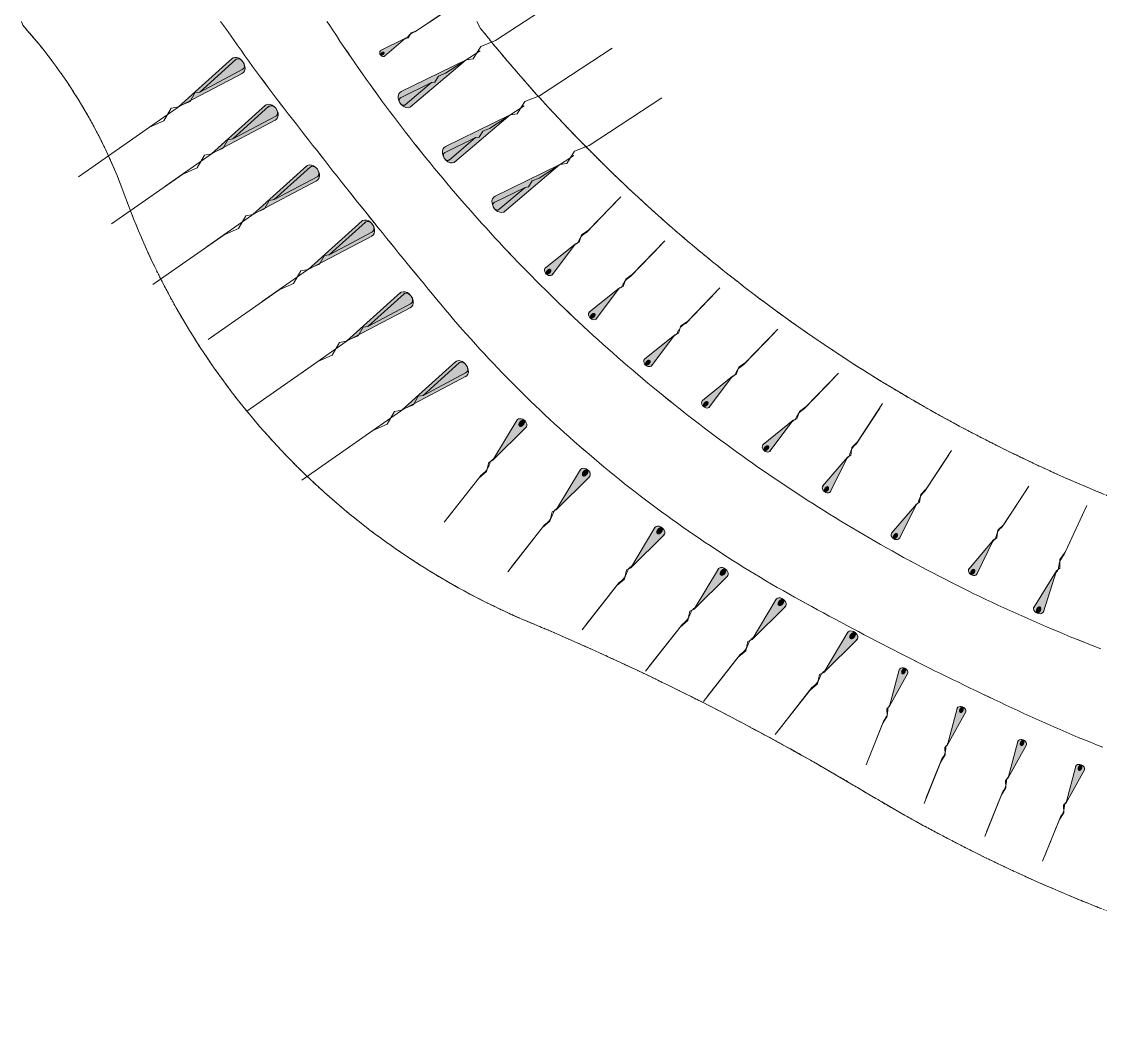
# Model space of a CAD drawing. Header units: millimetres. Extents: x 833924389 to 835767163, y 817400000 to 818811854.
# Drawn here: x 834009983 to 834059048, y 818554705 to 818600001 of the extents above; entities that cross this region are included whole.
import ezdxf

# ---------------------------------------------------------------- set-up
doc = ezdxf.new("R2010")
doc.units = ezdxf.units.MM
doc.header["$LTSCALE"] = 10
doc.header["$MEASUREMENT"] = 0
doc.linetypes.add('DGN Style 2', pattern=[15.39188, 9.235128, -6.156752])
doc.layers.add('01_Base_Plan', color=5, linetype='Continuous', lineweight=5)

# ---------------------------------------------------------------- blocks, each defined once
blk = doc.blocks.new('SLOPE_2')
at = {"linetype": 'ByBlock', "lineweight": -2}
h = blk.add_hatch(color=0, dxfattribs=at)
edge = h.paths.add_edge_path()
edge.add_ellipse((0.3, 0.005), major_axis=(0, 0.41), ratio=0.731707, start_angle=358.84129, end_angle=551.22432)
edge.add_line((0.358, -0.397), (3.584, 0.004))
edge.add_line((3.584, 0.004), (0.349, 0.41))
edge.add_line((0.349, 0.41), (0.306, 0.415))
at = {"color": 0, "linetype": 'ByBlock', "lineweight": -2}
for p, q in [((3.584, 0.004), (0.3, 0.416)), ((0.3, -0.404), (3.584, 0.004)), ((3.584, 0.004), (3.884, -0.136)), ((3.884, -0.136), (4.484, 0.144)), ((4.484, 0.144), (5.184, 0.004)), ((5.184, 0.004), (9.132, 0.004))]:
    blk.add_line(p, q, dxfattribs=at)
blk.add_ellipse((0.3, 0.005), major_axis=(0, 0.41), ratio=0.731707, start_param=6.120326, end_param=9.620679, dxfattribs=at)
blk = doc.blocks.new('SLOPE_1')
at = {"linetype": 'Continuous', "lineweight": -2}
h = blk.add_hatch(color=0, dxfattribs=at)
edge = h.paths.add_edge_path()
edge.add_ellipse((0.3, 0.01), major_axis=(0, 0.41), ratio=0.731707, start_angle=358.8413, end_angle=551.2243)
edge.add_line((0.36, -0.4), (3.58, 0))
edge.add_line((3.58, 0), (0.35, 0.41))
edge.add_line((0.35, 0.41), (0.31, 0.41))
at = {"color": 0, "linetype": 'Continuous', "lineweight": -2}
for p, q in [((3.58, 0), (0.3, 0.42)), ((0.3, -0.4), (3.58, 0)), ((3.58, 0), (3.88, -0.14)), ((3.88, -0.14), (4.48, 0.14)), ((4.48, 0.14), (5.18, 0)), ((5.18, 0), (9.13, 0))]:
    blk.add_line(p, q, dxfattribs=at)
blk.add_ellipse((0.3, 0.01), major_axis=(0, 0.41), ratio=0.731707, start_param=6.120326, end_param=9.620679, dxfattribs=at)

msp = doc.modelspace()

# ---------------------------------------------------------------- hatches: boundary and pattern name
at = {"layer": '01_Base_Plan'}
h = msp.add_hatch(color=256, dxfattribs=at)
edge = h.paths.add_edge_path()
edge.add_ellipse((834019808, 818597998), major_axis=(235, -336), ratio=0.731707, start_angle=358.8413, end_angle=551.2243)
edge.add_line((834019530, 818598294), (834017117, 818596116))
edge.add_line((834017117, 818596116), (834020000, 818597639))
edge.add_line((834020000, 818597639), (834020038, 818597659))
h = msp.add_hatch(color=256, dxfattribs=at)
edge = h.paths.add_edge_path()
edge.add_ellipse((834026395, 818598546), major_axis=(90.6, 60.4), ratio=0.683333, start_angle=0, end_angle=360)
h = msp.add_hatch(color=256, dxfattribs=at)
edge = h.paths.add_edge_path()
edge.add_ellipse((834027447, 818596462), major_axis=(-225, 343), ratio=0.731707, start_angle=358.8413, end_angle=551.2243)
edge.add_line((834027716, 818596157), (834030195, 818598260))
edge.add_line((834030195, 818598260), (834027266, 818596827))
edge.add_line((834027266, 818596827), (834027228, 818596808))
h = msp.add_hatch(color=256, dxfattribs=at)
edge = h.paths.add_edge_path()
edge.add_ellipse((834021312, 818595866), major_axis=(235, -336), ratio=0.731707, start_angle=358.8413, end_angle=551.2243)
edge.add_line((834021034, 818596162), (834018621, 818593984))
edge.add_line((834018621, 818593984), (834021504, 818595507))
edge.add_line((834021504, 818595507), (834021542, 818595527))
h = msp.add_hatch(color=256, dxfattribs=at)
edge = h.paths.add_edge_path()
edge.add_ellipse((834029453, 818593954), major_axis=(-225, 343), ratio=0.731707, start_angle=358.8413, end_angle=551.2243)
edge.add_line((834029722, 818593649), (834032201, 818595752))
edge.add_line((834032201, 818595752), (834029272, 818594319))
edge.add_line((834029272, 818594319), (834029234, 818594300))
h = msp.add_hatch(color=256, dxfattribs=at)
edge = h.paths.add_edge_path()
edge.add_ellipse((834023193, 818593107), major_axis=(235, -336), ratio=0.731707, start_angle=358.8413, end_angle=551.2243)
edge.add_line((834022915, 818593403), (834020502, 818591225))
edge.add_line((834020502, 818591225), (834023385, 818592748))
edge.add_line((834023385, 818592748), (834023423, 818592768))
h = msp.add_hatch(color=256, dxfattribs=at)
edge = h.paths.add_edge_path()
edge.add_ellipse((834031710, 818591696), major_axis=(-225, 343), ratio=0.731707, start_angle=358.8413, end_angle=551.2243)
edge.add_line((834031979, 818591391), (834034458, 818593494))
edge.add_line((834034458, 818593494), (834031529, 818592061))
edge.add_line((834031529, 818592061), (834031491, 818592042))
h = msp.add_hatch(color=256, dxfattribs=at)
edge = h.paths.add_edge_path()
edge.add_ellipse((834025702, 818590599), major_axis=(235, -336), ratio=0.731707, start_angle=358.8413, end_angle=551.2243)
edge.add_line((834025424, 818590895), (834023011, 818588717))
edge.add_line((834023011, 818588717), (834025894, 818590240))
edge.add_line((834025894, 818590240), (834025932, 818590260))
h = msp.add_hatch(color=256, dxfattribs=at)
edge = h.paths.add_edge_path()
edge.add_ellipse((834033951, 818588627), major_axis=(106, 110), ratio=0.683333, start_angle=0, end_angle=360)
h = msp.add_hatch(color=256, dxfattribs=at)
edge = h.paths.add_edge_path()
edge.add_ellipse((834027457, 818587339), major_axis=(235, -336), ratio=0.731707, start_angle=358.8413, end_angle=551.2243)
edge.add_line((834027179, 818587635), (834024766, 818585457))
edge.add_line((834024766, 818585457), (834027649, 818586980))
edge.add_line((834027649, 818586980), (834027687, 818587000))
h = msp.add_hatch(color=256, dxfattribs=at)
edge = h.paths.add_edge_path()
edge.add_ellipse((834035958, 818586620), major_axis=(106, 110), ratio=0.683333, start_angle=0, end_angle=360)
h = msp.add_hatch(color=256, dxfattribs=at)
edge = h.paths.add_edge_path()
edge.add_ellipse((834029965, 818584203), major_axis=(235, -336), ratio=0.731707, start_angle=358.8413, end_angle=551.2243)
edge.add_line((834029687, 818584499), (834027274, 818582321))
edge.add_line((834027274, 818582321), (834030157, 818583844))
edge.add_line((834030157, 818583844), (834030195, 818583864))
h = msp.add_hatch(color=256, dxfattribs=at)
edge = h.paths.add_edge_path()
edge.add_ellipse((834038466, 818584488), major_axis=(106, 110), ratio=0.683333, start_angle=0, end_angle=360)
h = msp.add_hatch(color=256, dxfattribs=at)
edge = h.paths.add_edge_path()
edge.add_ellipse((834041099, 818582607), major_axis=(106, 110), ratio=0.683333, start_angle=0, end_angle=360)
h = msp.add_hatch(color=256, dxfattribs=at)
edge = h.paths.add_edge_path()
edge.add_ellipse((834032728, 818581726), major_axis=(-114, -145), ratio=0.683333, start_angle=0, end_angle=360)
h = msp.add_hatch(color=256, dxfattribs=at)
edge = h.paths.add_edge_path()
edge.add_ellipse((834043858, 818580601), major_axis=(106, 110), ratio=0.683333, start_angle=0, end_angle=360)
h = msp.add_hatch(color=256, dxfattribs=at)
edge = h.paths.add_edge_path()
edge.add_ellipse((834035612, 818579469), major_axis=(-114, -145), ratio=0.683333, start_angle=0, end_angle=360)
h = msp.add_hatch(color=256, dxfattribs=at)
edge = h.paths.add_edge_path()
edge.add_ellipse((834046593, 818578736), major_axis=(82, 125), ratio=0.683333, start_angle=0, end_angle=360)
h = msp.add_hatch(color=256, dxfattribs=at)
edge = h.paths.add_edge_path()
edge.add_ellipse((834038998, 818576835), major_axis=(-114, -145), ratio=0.683333, start_angle=0, end_angle=360)
h = msp.add_hatch(color=256, dxfattribs=at)
edge = h.paths.add_edge_path()
edge.add_ellipse((834049728, 818576604), major_axis=(82, 125), ratio=0.683333, start_angle=0, end_angle=360)
h = msp.add_hatch(color=256, dxfattribs=at)
edge = h.paths.add_edge_path()
edge.add_ellipse((834041882, 818574954), major_axis=(-114, -145), ratio=0.683333, start_angle=0, end_angle=360)
h = msp.add_hatch(color=256, dxfattribs=at)
edge = h.paths.add_edge_path()
edge.add_ellipse((834053240, 818574974), major_axis=(82, 125), ratio=0.683333, start_angle=0, end_angle=360)
h = msp.add_hatch(color=256, dxfattribs=at)
edge = h.paths.add_edge_path()
edge.add_ellipse((834044516, 818573575), major_axis=(-114, -145), ratio=0.683333, start_angle=0, end_angle=360)
h = msp.add_hatch(color=256, dxfattribs=at)
edge = h.paths.add_edge_path()
edge.add_ellipse((834056238, 818573246), major_axis=(70, 153), ratio=0.683333, start_angle=0, end_angle=360)
h = msp.add_hatch(color=256, dxfattribs=at)
edge = h.paths.add_edge_path()
edge.add_ellipse((834047776, 818572070), major_axis=(-114, -145), ratio=0.683333, start_angle=0, end_angle=360)
h = msp.add_hatch(color=256, dxfattribs=at)
edge = h.paths.add_edge_path()
edge.add_ellipse((834050093, 818570448), major_axis=(-55, -137), ratio=0.683333, start_angle=0, end_angle=360)
h = msp.add_hatch(color=256, dxfattribs=at)
edge = h.paths.add_edge_path()
edge.add_ellipse((834052726, 818568692), major_axis=(-55, -137), ratio=0.683333, start_angle=0, end_angle=360)
h = msp.add_hatch(color=256, dxfattribs=at)
edge = h.paths.add_edge_path()
edge.add_ellipse((834055485, 818567187), major_axis=(-55, -137), ratio=0.683333, start_angle=0, end_angle=360)
h = msp.add_hatch(color=256, dxfattribs=at)
edge = h.paths.add_edge_path()
edge.add_ellipse((834058119, 818566059), major_axis=(-55, -137), ratio=0.683333, start_angle=0, end_angle=360)

# ---------------------------------------------------------------- linework, layer by layer
for p, q in [((834031533, 818599137), (834034836, 818601301)), ((834027869, 818599529), (834029061, 818600324)), ((834030523, 818598308), (834030871, 818598871)), ((834030871, 818598871), (834031533, 818599137)), ((834019573, 818598333), (834017117, 818596116)), ((834033539, 818596629), (834036842, 818598793)), ((834030195, 818598260), (834027222, 818596805)), ((834027672, 818596119), (834030195, 818598260)), ((834030195, 818598260), (834030523, 818598308)), ((834017117, 818596116), (834020043, 818597661)), ((834032529, 818595800), (834032877, 818596363)), ((834032877, 818596363), (834033539, 818596629)), ((834035796, 818594371), (834039099, 818596535)), ((834016791, 818596058), (834016460, 818595485)), ((834017117, 818596116), (834016791, 818596058)), ((834021077, 818596201), (834018621, 818593984)), ((834016460, 818595485), (834015806, 818595198)), ((834018621, 818593984), (834021547, 818595529)), ((834032201, 818595752), (834029228, 818594297)), ((834029678, 818593611), (834032201, 818595752)), ((834032201, 818595752), (834032529, 818595800)), ((834015806, 818595198), (834012572, 818592934)), ((834018295, 818593926), (834017964, 818593353)), ((834018621, 818593984), (834018295, 818593926)), ((834034786, 818593542), (834035134, 818594105)), ((834035134, 818594105), (834035796, 818594371)), ((834022958, 818593442), (834020502, 818591225)), ((834034458, 818593494), (834031485, 818592039)), ((834031935, 818591353), (834034458, 818593494)), ((834034458, 818593494), (834034786, 818593542)), ((834017310, 818593066), (834014076, 818590802)), ((834017964, 818593353), (834017310, 818593066)), ((834020502, 818591225), (834023428, 818592770)), ((834035671, 818590411), (834037062, 818591853)), ((834020176, 818591167), (834019845, 818590594)), ((834020502, 818591225), (834020176, 818591167)), ((834019845, 818590594), (834019191, 818590307)), ((834025467, 818590934), (834023011, 818588717)), ((834019191, 818590307), (834015957, 818588043)), ((834023011, 818588717), (834025937, 818590262)), ((834037678, 818588404), (834039069, 818589846)), ((834022685, 818588659), (834022354, 818588086)), ((834023011, 818588717), (834022685, 818588659)), ((834022354, 818588086), (834021700, 818587799)), ((834021700, 818587799), (834018466, 818585535)), ((834027222, 818587674), (834024766, 818585457)), ((834040186, 818586272), (834041577, 818587714)), ((834024766, 818585457), (834027692, 818587002)), ((834042819, 818584391), (834044210, 818585833)), ((834024440, 818585399), (834024109, 818584826)), ((834024766, 818585457), (834024440, 818585399)), ((834024109, 818584826), (834023455, 818584539)), ((834023455, 818584539), (834020221, 818582275)), ((834029730, 818584538), (834027274, 818582321)), ((834027274, 818582321), (834030200, 818583866)), ((834045578, 818582385), (834046969, 818583827)), ((834026948, 818582263), (834026617, 818581690)), ((834027274, 818582321), (834026948, 818582263)), ((834047932, 818580775), (834049013, 818582423)), ((834026617, 818581690), (834025963, 818581403)), ((834025963, 818581403), (834022729, 818579139)), ((834051067, 818578643), (834052148, 818580291)), ((834030880, 818579369), (834029386, 818577464)), ((834054579, 818577013), (834055660, 818578661)), ((834057385, 818575730), (834058312, 818577739)), ((834033764, 818577112), (834032270, 818575207)), ((834037150, 818574478), (834035656, 818572573)), ((834040034, 818572597), (834038540, 818570692)), ((834042668, 818571218), (834041174, 818569313)), ((834045928, 818569713), (834044434, 818567808)), ((834049201, 818568218), (834048479, 818566415)), ((834051834, 818566462), (834051112, 818564659)), ((834054593, 818564957), (834053871, 818563154)), ((834057227, 818563829), (834056505, 818562026))]:
    msp.add_line(p, q, dxfattribs=at)
at = {"layer": '01_Base_Plan', "linetype": 'Continuous'}
for p, q in [((834010038, 818599835), (834009983, 818600000)), ((834019037, 818600000), (834019304, 818599636)), ((834023873, 818600000), (834023968, 818599867)), ((834030689, 818600000), (834030853, 818599693))]:
    msp.add_line(p, q, dxfattribs=at)
at = {"layer": '01_Base_Plan', "flags": 128}
for points in [[(834059073, 818559661), (834058795, 818559772), (834058516, 818559883), (834058238, 818559996), (834057960, 818560110), (834057683, 818560225), (834057407, 818560341), (834057131, 818560458), (834056855, 818560577), (834056580, 818560696), (834056305, 818560817), (834056031, 818560939), (834055758, 818561062), (834055484, 818561186), (834054940, 818561438), (834054668, 818561566), (834054397, 818561695), (834054127, 818561824), (834053857, 818561955), (834053319, 818562221), (834053051, 818562355), (834052783, 818562491), (834052516, 818562628), (834051984, 818562904), (834051454, 818563186), (834051190, 818563328), (834050926, 818563471), (834050663, 818563616), (834050401, 818563761), (834050139, 818563908), (834049878, 818564056), (834049618, 818564205), (834049358, 818564355), (834049099, 818564506), (834048840, 818564658), (834048582, 818564811), (834048325, 818564966), (834048068, 818565119), (834047810, 818565273), (834047551, 818565425), (834047293, 818565577), (834047034, 818565728), (834046774, 818565879), (834046514, 818566029), (834045994, 818566327), (834045733, 818566475), (834045471, 818566622), (834045210, 818566769), (834044948, 818566915), (834044685, 818567061), (834043896, 818567493), (834043632, 818567636), (834043368, 818567778), (834042838, 818568060), (834042573, 818568200), (834042307, 818568340), (834041775, 818568616), (834041508, 818568754), (834041241, 818568891), (834040974, 818569027), (834040438, 818569297), (834040170, 818569431), (834039901, 818569565), (834039363, 818569829), (834039093, 818569961), (834038823, 818570092), (834038553, 818570222), (834038011, 818570480), (834037740, 818570608), (834037196, 818570862), (834036924, 818570988), (834036652, 818571113), (834036379, 818571238), (834036105, 818571362), (834035832, 818571485), (834035010, 818571851), (834034460, 818572091), (834034184, 818572210), (834033909, 818572328), (834033633, 818572446), (834033357, 818572563), (834033080, 818572678), (834032804, 818572796), (834032529, 818572916), (834032255, 818573038), (834031982, 818573163), (834031710, 818573291), (834031440, 818573421), (834031171, 818573553), (834030903, 818573688), (834030636, 818573825), (834030370, 818573964), (834030106, 818574106), (834029843, 818574251), (834029581, 818574397), (834029321, 818574546), (834029062, 818574698), (834028804, 818574851), (834028548, 818575007), (834028293, 818575166), (834028040, 818575326), (834027788, 818575489), (834027538, 818575654), (834027289, 818575822), (834027041, 818575991), (834026795, 818576163), (834026551, 818576337), (834026308, 818576514), (834026067, 818576692), (834025828, 818576873), (834025590, 818577056), (834025354, 818577241), (834025119, 818577428), (834024886, 818577617), (834024655, 818577808), (834024426, 818578002), (834024198, 818578197), (834023972, 818578394), (834023748, 818578594), (834023526, 818578795), (834023306, 818578999), (834023087, 818579204), (834022870, 818579412), (834022655, 818579621), (834022442, 818579832), (834022231, 818580046), (834022022, 818580261), (834021815, 818580478), (834021610, 818580697), (834021407, 818580917), (834021206, 818581140), (834021006, 818581364), (834020809, 818581590), (834020614, 818581818), (834020421, 818582048), (834020230, 818582279), (834020041, 818582512), (834019855, 818582747), (834019670, 818582984), (834019488, 818583222), (834019307, 818583462), (834019129, 818583703), (834018953, 818583946), (834018779, 818584190), (834018608, 818584437), (834018438, 818584684), (834018271, 818584933), (834018107, 818585184), (834017944, 818585436), (834017784, 818585690), (834017626, 818585945), (834017470, 818586201), (834017317, 818586459), (834017166, 818586718), (834017017, 818586979), (834016871, 818587241), (834016727, 818587504), (834016585, 818587769), (834016446, 818588034), (834016309, 818588301), (834016175, 818588570), (834016043, 818588839), (834015913, 818589110), (834015786, 818589381), (834015662, 818589654), (834015540, 818589928), (834015420, 818590203), (834015303, 818590480), (834015188, 818590757), (834015076, 818591035), (834014966, 818591314), (834014859, 818591594), (834014755, 818591876), (834014653, 818592158), (834014548, 818592439), (834014439, 818592718), (834014327, 818592997), (834014211, 818593273), (834014092, 818593549), (834013969, 818593822), (834013843, 818594095), (834013714, 818594365), (834013581, 818594634), (834013444, 818594901), (834013305, 818595167), (834013162, 818595431), (834013015, 818595693), (834012866, 818595953), (834012713, 818596211), (834012557, 818596467), (834012397, 818596721), (834012235, 818596973), (834012069, 818597223), (834011900, 818597471), (834011728, 818597717), (834011553, 818597961), (834011375, 818598202), (834011194, 818598441), (834011010, 818598678), (834010823, 818598913), (834010633, 818599145), (834010440, 818599375), (834010244, 818599602), (834010038, 818599835), (834009983, 818600000)], [(834059153, 818567000), (834058873, 818567109), (834058595, 818567219), (834058316, 818567331), (834058039, 818567445), (834057762, 818567560), (834057485, 818567677), (834057210, 818567795), (834056935, 818567916), (834056661, 818568037), (834056387, 818568161), (834056114, 818568285), (834055841, 818568410), (834055569, 818568535), (834055296, 818568661), (834055024, 818568787), (834054752, 818568914), (834054481, 818569041), (834054209, 818569169), (834053667, 818569427), (834053397, 818569556), (834053126, 818569686), (834052856, 818569816), (834052586, 818569947), (834052317, 818570079), (834052047, 818570211), (834051778, 818570343), (834051509, 818570476), (834051241, 818570610), (834050972, 818570744), (834050436, 818571014), (834050169, 818571150), (834049901, 818571286), (834049634, 818571422), (834049368, 818571560), (834049101, 818571697), (834048835, 818571836), (834048569, 818571974), (834048303, 818572114), (834048038, 818572253), (834047772, 818572394), (834047508, 818572534), (834047243, 818572676), (834046979, 818572817), (834046714, 818572960), (834046451, 818573103), (834046187, 818573246), (834045661, 818573534), (834045135, 818573824), (834044874, 818573970), (834044613, 818574118), (834044352, 818574267), (834044093, 818574418), (834043834, 818574570), (834043576, 818574723), (834043319, 818574878), (834043063, 818575034), (834042807, 818575191), (834042553, 818575350), (834042299, 818575510), (834042046, 818575671), (834041794, 818575834), (834041543, 818575998), (834041292, 818576163), (834041043, 818576329), (834040794, 818576497), (834040300, 818576837), (834040054, 818577009), (834039809, 818577182), (834039565, 818577356), (834039322, 818577532), (834039079, 818577709), (834038838, 818577887), (834038598, 818578067), (834038358, 818578248), (834038120, 818578430), (834037882, 818578613), (834037410, 818578983), (834037176, 818579170), (834036942, 818579359), (834036709, 818579548), (834036478, 818579739), (834036247, 818579931), (834036018, 818580124), (834035789, 818580318), (834035335, 818580710), (834035110, 818580908), (834034885, 818581107), (834034662, 818581308), (834034440, 818581509), (834034218, 818581712), (834033998, 818581916), (834033779, 818582121), (834033561, 818582327), (834033344, 818582534), (834033128, 818582742), (834032700, 818583162), (834032488, 818583374), (834032276, 818583587), (834032066, 818583801), (834031857, 818584016), (834031649, 818584232), (834031442, 818584450), (834031236, 818584668), (834031032, 818584887), (834030828, 818585108), (834030626, 818585330), (834030425, 818585552), (834030225, 818585776), (834030027, 818586001), (834029829, 818586227), (834029633, 818586453), (834029438, 818586681), (834029244, 818586910), (834029051, 818587140), (834028860, 818587371), (834028668, 818587602), (834028478, 818587834), (834028287, 818588065), (834028096, 818588297), (834027526, 818588993), (834027337, 818589226), (834027147, 818589459), (834026958, 818589691), (834026580, 818590157), (834026392, 818590391), (834026203, 818590624), (834025639, 818591326), (834025265, 818591794), (834024891, 818592264), (834024704, 818592498), (834024518, 818592734), (834024331, 818592969), (834024145, 818593204), (834023960, 818593440), (834023774, 818593675), (834023404, 818594147), (834023219, 818594384), (834023034, 818594620), (834022850, 818594857), (834022665, 818595093), (834022481, 818595330), (834022298, 818595567), (834022114, 818595805), (834021930, 818596042), (834021566, 818596518), (834021384, 818596757), (834021204, 818596997), (834020846, 818597479), (834020668, 818597720), (834020491, 818597963), (834020315, 818598205), (834020140, 818598449), (834019966, 818598693), (834019792, 818598938), (834019619, 818599183), (834019304, 818599636), (834019037, 818600000)], [(834023873, 818600000), (834023968, 818599867), (834024133, 818599615), (834024298, 818599365), (834024464, 818599115), (834024631, 818598866), (834024969, 818598370), (834025139, 818598123), (834025310, 818597877), (834025483, 818597631), (834025656, 818597387), (834025830, 818597142), (834026182, 818596656), (834026359, 818596414), (834026538, 818596173), (834026717, 818595933), (834026897, 818595693), (834027261, 818595215), (834027444, 818594978), (834027628, 818594741), (834027813, 818594505), (834028187, 818594035), (834028375, 818593801), (834028564, 818593569), (834028754, 818593336), (834029136, 818592874), (834029329, 818592644), (834029523, 818592415), (834029718, 818592187), (834029913, 818591960), (834030110, 818591733), (834030307, 818591507), (834030506, 818591282), (834030705, 818591058), (834030905, 818590835), (834031106, 818590612), (834031308, 818590390), (834031511, 818590169), (834031715, 818589949), (834031920, 818589730), (834032332, 818589294), (834032540, 818589077), (834032748, 818588861), (834032957, 818588646), (834033167, 818588432), (834033378, 818588219), (834033590, 818588007), (834033803, 818587795), (834034017, 818587584), (834034231, 818587375), (834034446, 818587166), (834034662, 818586958), (834034880, 818586751), (834035097, 818586544), (834035316, 818586339), (834035756, 818585931), (834035977, 818585728), (834036199, 818585527), (834036422, 818585326), (834036646, 818585126), (834036870, 818584927), (834037096, 818584729), (834037322, 818584532), (834037549, 818584335), (834037776, 818584140), (834038234, 818583752), (834038464, 818583560), (834038695, 818583368), (834039159, 818582988), (834039627, 818582612), (834039862, 818582425), (834040097, 818582239), (834040333, 818582054), (834040570, 818581871), (834040808, 818581688), (834041047, 818581506), (834041286, 818581325), (834041526, 818581145), (834041767, 818580966), (834042008, 818580788), (834042251, 818580611), (834042494, 818580435), (834042737, 818580260), (834042982, 818580086), (834043227, 818579913), (834043473, 818579741), (834043719, 818579570), (834043966, 818579400), (834044214, 818579231), (834044463, 818579063), (834044712, 818578897), (834044962, 818578731), (834045213, 818578566), (834045464, 818578402), (834045716, 818578239), (834045969, 818578077), (834046222, 818577917), (834046476, 818577757), (834046731, 818577598), (834046986, 818577441), (834047242, 818577284), (834047756, 818576974), (834048014, 818576821), (834048272, 818576669), (834048531, 818576517), (834048791, 818576367), (834049051, 818576218), (834049312, 818576070), (834049574, 818575923), (834049836, 818575777), (834050098, 818575632), (834050626, 818575346), (834050890, 818575204), (834051155, 818575064), (834051421, 818574924), (834051687, 818574786), (834051954, 818574649), (834052221, 818574513), (834052489, 818574377), (834052757, 818574244), (834053026, 818574111), (834053296, 818573979), (834053566, 818573848), (834053836, 818573719), (834054108, 818573590), (834054379, 818573463), (834054651, 818573337), (834054924, 818573212), (834055197, 818573088), (834055471, 818572965), (834055745, 818572843), (834056295, 818572603), (834056571, 818572485), (834056847, 818572368), (834057124, 818572252), (834057401, 818572137), (834057678, 818572023), (834057956, 818571910), (834058514, 818571688), (834058793, 818571579), (834059073, 818571471)], [(834023968, 818599867), (834024133, 818599615), (834024298, 818599365), (834024464, 818599115), (834024631, 818598866), (834024800, 818598618), (834024969, 818598370), (834025139, 818598123), (834025310, 818597877), (834025483, 818597631), (834025656, 818597387), (834025830, 818597142), (834026006, 818596899), (834026182, 818596656), (834026359, 818596414), (834026538, 818596173), (834026717, 818595933), (834026897, 818595693), (834027079, 818595454), (834027261, 818595215), (834027444, 818594978), (834027628, 818594741), (834027813, 818594505), (834028000, 818594270), (834028187, 818594035), (834028375, 818593801), (834028564, 818593569), (834028754, 818593336), (834028945, 818593105), (834029136, 818592874), (834029329, 818592644), (834029523, 818592415), (834029718, 818592187), (834029913, 818591960), (834030110, 818591733), (834030307, 818591507), (834030506, 818591282), (834030705, 818591058), (834030905, 818590835), (834031106, 818590612), (834031308, 818590390), (834031511, 818590169), (834031715, 818589949), (834031920, 818589730), (834032126, 818589512), (834032332, 818589294), (834032540, 818589077), (834032748, 818588861), (834032957, 818588646), (834033167, 818588432), (834033378, 818588219), (834033590, 818588007), (834033803, 818587795), (834034017, 818587584), (834034231, 818587375), (834034446, 818587166), (834034662, 818586958), (834034879, 818586751), (834035097, 818586544), (834035316, 818586339), (834035536, 818586134), (834035756, 818585931), (834035977, 818585728), (834036199, 818585527), (834036422, 818585326), (834036646, 818585126), (834036870, 818584927), (834037096, 818584729), (834037322, 818584532), (834037549, 818584335), (834037776, 818584140), (834038005, 818583946), (834038234, 818583752), (834038464, 818583560), (834038695, 818583368), (834038927, 818583178), (834039159, 818582988), (834039393, 818582800), (834039627, 818582612), (834039862, 818582425), (834040097, 818582239), (834040333, 818582054), (834040570, 818581871), (834040808, 818581688), (834041047, 818581506), (834041286, 818581325), (834041526, 818581145), (834041767, 818580966), (834042008, 818580788), (834042251, 818580611), (834042494, 818580435), (834042737, 818580260), (834042982, 818580086), (834043227, 818579913), (834043473, 818579741), (834043719, 818579570), (834043966, 818579400), (834044214, 818579231), (834044463, 818579063), (834044712, 818578897), (834044962, 818578731), (834045213, 818578566), (834045464, 818578402), (834045716, 818578239), (834045969, 818578077), (834046222, 818577917), (834046476, 818577757), (834046731, 818577598), (834046986, 818577441), (834047242, 818577284), (834047499, 818577129), (834047756, 818576974), (834048014, 818576821), (834048272, 818576669), (834048531, 818576517), (834048791, 818576367), (834049051, 818576218), (834049312, 818576070), (834049573, 818575923), (834049836, 818575777), (834050098, 818575632), (834050362, 818575489), (834050626, 818575346), (834050890, 818575204), (834051155, 818575064), (834051421, 818574924), (834051687, 818574786), (834051954, 818574649), (834052221, 818574513), (834052489, 818574378), (834052757, 818574244), (834053026, 818574111), (834053296, 818573979), (834053566, 818573848), (834053836, 818573719), (834054108, 818573590), (834054379, 818573463), (834054651, 818573337), (834054924, 818573212), (834055197, 818573088), (834055471, 818572965), (834055745, 818572843), (834056020, 818572723), (834056295, 818572603), (834056571, 818572485), (834056847, 818572368), (834057124, 818572252), (834057401, 818572137), (834057678, 818572023), (834057956, 818571910), (834058235, 818571799), (834058514, 818571688), (834058793, 818571579), (834059073, 818571471)], [(834030689, 818600000), (834030853, 818599693), (834031231, 818599227), (834031421, 818598995), (834031613, 818598764), (834031805, 818598534), (834031998, 818598304), (834032192, 818598076), (834032387, 818597848), (834032584, 818597621), (834032781, 818597395), (834032979, 818597169), (834033178, 818596945), (834033378, 818596721), (834033579, 818596498), (834033780, 818596276), (834033983, 818596055), (834034187, 818595835), (834034391, 818595616), (834034597, 818595397), (834034803, 818595179), (834035219, 818594747), (834035428, 818594532), (834035850, 818594104), (834036062, 818593892), (834036274, 818593681), (834036488, 818593470), (834036918, 818593052), (834037135, 818592844), (834037352, 818592637), (834037570, 818592431), (834037789, 818592226), (834038009, 818592022), (834038230, 818591819), (834038451, 818591617), (834038674, 818591415), (834038897, 818591215), (834039121, 818591016), (834039346, 818590817), (834039572, 818590620), (834039799, 818590423), (834040026, 818590228), (834040254, 818590033), (834040483, 818589839), (834040713, 818589647), (834040944, 818589455), (834041176, 818589264), (834041408, 818589074), (834041641, 818588886), (834041875, 818588698), (834042110, 818588511), (834042346, 818588325), (834042582, 818588141), (834042819, 818587957), (834043057, 818587774), (834043296, 818587592), (834043535, 818587412), (834043775, 818587232), (834044016, 818587053), (834044258, 818586875), (834044500, 818586699), (834044744, 818586523), (834044988, 818586348), (834045232, 818586175), (834045478, 818586002), (834045724, 818585831), (834045971, 818585660), (834046218, 818585491), (834046716, 818585155), (834046965, 818584989), (834047216, 818584824), (834047467, 818584660), (834047719, 818584497), (834047971, 818584335), (834048224, 818584174), (834048478, 818584014), (834048733, 818583855), (834048988, 818583697), (834049500, 818583385), (834049757, 818583231), (834050015, 818583077), (834050274, 818582925), (834050533, 818582774), (834050793, 818582624), (834051053, 818582475), (834051314, 818582327), (834051576, 818582180), (834051838, 818582035), (834052101, 818581890), (834052364, 818581747), (834052629, 818581604), (834052893, 818581463), (834053159, 818581323), (834053424, 818581184), (834053691, 818581046), (834053958, 818580910), (834054226, 818580774), (834054494, 818580640), (834054763, 818580506), (834055032, 818580374), (834055302, 818580243), (834055572, 818580113), (834055843, 818579985), (834056115, 818579857), (834056659, 818579605), (834056932, 818579481), (834057206, 818579358), (834057480, 818579237), (834057755, 818579116), (834058030, 818578996), (834058306, 818578878), (834058582, 818578761), (834058859, 818578645), (834059136, 818578530)], [(834024145, 818593204), (834023960, 818593440), (834023774, 818593675), (834023589, 818593911), (834023404, 818594147), (834023219, 818594384), (834023034, 818594620), (834022850, 818594857), (834022665, 818595093), (834022481, 818595330), (834022298, 818595567), (834022114, 818595805), (834021930, 818596042), (834021748, 818596280), (834021566, 818596518), (834021384, 818596757), (834021204, 818596997), (834021025, 818597238), (834020846, 818597479), (834020668, 818597720), (834020491, 818597963), (834020315, 818598205), (834020140, 818598449), (834019966, 818598693), (834019792, 818598938), (834019619, 818599183), (834019304, 818599636)], [(834027386, 818599207), (834027407, 818599215), (834027428, 818599223), (834027449, 818599231), (834027470, 818599239), (834027491, 818599246), (834027510, 818599257), (834027526, 818599273), (834027540, 818599291), (834027553, 818599310), (834027567, 818599328), (834027583, 818599344), (834027598, 818599361), (834027613, 818599377), (834027629, 818599393), (834027644, 818599409), (834027682, 818599443), (834027728, 818599472), (834027778, 818599497), (834027826, 818599516), (834027869, 818599529)], [(834059153, 818567000), (834058873, 818567109), (834058595, 818567219), (834058316, 818567331), (834058039, 818567445), (834057762, 818567560), (834057485, 818567677), (834057210, 818567795), (834056935, 818567916), (834056661, 818568037), (834056387, 818568161), (834056114, 818568285), (834055841, 818568410), (834055569, 818568535), (834055296, 818568661), (834055024, 818568787), (834054752, 818568914), (834054481, 818569041), (834054209, 818569169), (834053938, 818569298), (834053667, 818569427), (834053397, 818569556), (834053126, 818569686), (834052856, 818569816), (834052586, 818569947), (834052317, 818570079), (834052047, 818570211), (834051778, 818570343), (834051509, 818570476), (834051241, 818570610), (834050972, 818570744), (834050704, 818570879), (834050436, 818571014), (834050169, 818571150), (834049901, 818571286), (834049634, 818571422), (834049368, 818571560), (834049101, 818571697), (834048835, 818571836), (834048569, 818571974), (834048303, 818572114), (834048038, 818572253), (834047772, 818572394), (834047508, 818572534), (834047243, 818572676), (834046979, 818572817), (834046714, 818572960), (834046451, 818573103), (834046187, 818573246), (834045924, 818573390), (834045661, 818573534), (834045398, 818573679), (834045135, 818573824), (834044874, 818573970), (834044613, 818574118), (834044352, 818574267), (834044093, 818574418), (834043834, 818574570), (834043576, 818574723), (834043319, 818574878), (834043063, 818575034), (834042807, 818575191), (834042553, 818575350), (834042299, 818575510), (834042046, 818575671), (834041794, 818575834), (834041543, 818575998), (834041292, 818576163), (834041043, 818576329), (834040794, 818576497), (834040547, 818576667), (834040300, 818576837), (834040054, 818577009), (834039809, 818577182), (834039565, 818577356), (834039322, 818577532), (834039079, 818577709), (834038838, 818577887), (834038598, 818578067), (834038358, 818578248), (834038120, 818578430), (834037882, 818578613), (834037646, 818578798), (834037410, 818578983), (834037176, 818579170), (834036942, 818579359), (834036709, 818579548), (834036478, 818579739), (834036247, 818579931), (834036018, 818580124), (834035789, 818580318), (834035562, 818580514), (834035335, 818580710), (834035110, 818580908), (834034885, 818581107), (834034662, 818581308), (834034440, 818581509), (834034218, 818581712), (834033998, 818581916), (834033779, 818582121), (834033561, 818582327), (834033344, 818582534), (834033128, 818582742), (834032914, 818582952), (834032700, 818583162), (834032488, 818583374), (834032276, 818583587), (834032066, 818583801), (834031857, 818584016), (834031649, 818584232), (834031442, 818584450), (834031236, 818584668), (834031032, 818584887), (834030828, 818585108), (834030626, 818585330), (834030425, 818585552), (834030225, 818585776), (834030027, 818586001), (834029829, 818586227), (834029633, 818586453), (834029438, 818586681), (834029244, 818586910), (834029051, 818587140), (834028860, 818587371), (834028668, 818587602), (834028478, 818587834), (834028287, 818588065), (834028096, 818588297), (834027906, 818588529), (834027716, 818588761), (834027526, 818588993), (834027337, 818589226), (834027147, 818589459), (834026958, 818589691), (834026769, 818589924), (834026580, 818590157), (834026392, 818590391), (834026203, 818590624), (834026015, 818590858), (834025827, 818591092), (834025639, 818591326), (834025452, 818591560), (834025265, 818591794), (834025078, 818592029), (834024891, 818592264), (834024704, 818592498), (834024518, 818592734), (834024331, 818592969), (834024145, 818593204)], [(834035108, 818589827), (834035134, 818589844), (834035160, 818589861), (834035187, 818589878), (834035213, 818589895), (834035239, 818589912), (834035262, 818589932), (834035279, 818589958), (834035292, 818589987), (834035305, 818590017), (834035319, 818590046), (834035335, 818590073), (834035351, 818590099), (834035367, 818590126), (834035383, 818590153), (834035399, 818590180), (834035442, 818590237), (834035496, 818590291), (834035556, 818590339), (834035617, 818590380), (834035671, 818590411)], [(834037115, 818587820), (834037141, 818587837), (834037167, 818587854), (834037194, 818587871), (834037220, 818587888), (834037246, 818587905), (834037269, 818587925), (834037286, 818587951), (834037299, 818587980), (834037312, 818588010), (834037326, 818588039), (834037342, 818588066), (834037358, 818588092), (834037374, 818588119), (834037390, 818588146), (834037406, 818588173), (834037449, 818588230), (834037503, 818588284), (834037563, 818588332), (834037624, 818588373), (834037678, 818588404)], [(834039623, 818585688), (834039649, 818585705), (834039675, 818585722), (834039702, 818585739), (834039728, 818585756), (834039754, 818585773), (834039777, 818585793), (834039794, 818585819), (834039807, 818585848), (834039820, 818585878), (834039834, 818585907), (834039850, 818585934), (834039866, 818585960), (834039882, 818585987), (834039898, 818586014), (834039914, 818586041), (834039957, 818586098), (834040011, 818586152), (834040071, 818586200), (834040132, 818586241), (834040186, 818586272)], [(834042256, 818583807), (834042282, 818583824), (834042308, 818583841), (834042335, 818583858), (834042361, 818583875), (834042387, 818583892), (834042410, 818583912), (834042427, 818583938), (834042440, 818583967), (834042453, 818583997), (834042467, 818584026), (834042483, 818584053), (834042499, 818584079), (834042515, 818584106), (834042531, 818584133), (834042547, 818584160), (834042590, 818584217), (834042644, 818584271), (834042704, 818584319), (834042765, 818584360), (834042819, 818584391)], [(834045015, 818581801), (834045041, 818581818), (834045067, 818581835), (834045094, 818581852), (834045120, 818581869), (834045146, 818581886), (834045169, 818581906), (834045186, 818581932), (834045199, 818581961), (834045212, 818581991), (834045226, 818582020), (834045242, 818582047), (834045258, 818582073), (834045274, 818582100), (834045290, 818582127), (834045306, 818582154), (834045349, 818582211), (834045403, 818582265), (834045463, 818582313), (834045524, 818582354), (834045578, 818582385)], [(834047493, 818580107), (834047516, 818580128), (834047538, 818580149), (834047560, 818580170), (834047582, 818580192), (834047605, 818580213), (834047623, 818580237), (834047634, 818580265), (834047642, 818580296), (834047649, 818580327), (834047658, 818580357), (834047668, 818580386), (834047679, 818580415), (834047690, 818580444), (834047700, 818580473), (834047711, 818580502), (834047741, 818580564), (834047784, 818580626), (834047833, 818580684), (834047884, 818580734), (834047932, 818580775)], [(834031485, 818580142), (834031456, 818580118), (834031426, 818580094), (834031397, 818580071), (834031368, 818580047), (834031338, 818580023), (834031314, 818579996), (834031297, 818579962), (834031284, 818579926), (834031272, 818579888), (834031258, 818579852), (834031242, 818579818), (834031227, 818579784), (834031211, 818579749), (834031195, 818579715), (834031179, 818579681), (834031135, 818579607), (834031076, 818579536), (834031010, 818579470), (834030942, 818579414), (834030880, 818579369)], [(834050628, 818577975), (834050651, 818577996), (834050673, 818578017), (834050695, 818578038), (834050717, 818578060), (834050740, 818578081), (834050758, 818578105), (834050769, 818578133), (834050777, 818578164), (834050784, 818578195), (834050793, 818578225), (834050803, 818578254), (834050814, 818578283), (834050825, 818578312), (834050835, 818578341), (834050846, 818578370), (834050876, 818578432), (834050919, 818578494), (834050968, 818578552), (834051019, 818578602), (834051067, 818578643)], [(834034369, 818577885), (834034340, 818577861), (834034310, 818577837), (834034281, 818577814), (834034252, 818577790), (834034222, 818577766), (834034198, 818577739), (834034181, 818577705), (834034168, 818577669), (834034156, 818577631), (834034142, 818577595), (834034126, 818577561), (834034111, 818577527), (834034095, 818577492), (834034079, 818577458), (834034063, 818577424), (834034019, 818577350), (834033960, 818577279), (834033894, 818577213), (834033826, 818577157), (834033764, 818577112)], [(834054140, 818576345), (834054163, 818576366), (834054185, 818576387), (834054207, 818576408), (834054229, 818576430), (834054252, 818576451), (834054270, 818576475), (834054281, 818576503), (834054289, 818576534), (834054296, 818576565), (834054305, 818576595), (834054315, 818576624), (834054326, 818576653), (834054337, 818576682), (834054347, 818576711), (834054358, 818576740), (834054388, 818576802), (834054431, 818576864), (834054480, 818576922), (834054531, 818576972), (834054579, 818577013)], [(834037755, 818575251), (834037726, 818575227), (834037696, 818575203), (834037667, 818575180), (834037638, 818575156), (834037608, 818575132), (834037584, 818575105), (834037567, 818575071), (834037554, 818575035), (834037542, 818574997), (834037528, 818574961), (834037512, 818574927), (834037497, 818574893), (834037481, 818574858), (834037465, 818574824), (834037449, 818574790), (834037405, 818574716), (834037346, 818574645), (834037280, 818574579), (834037212, 818574523), (834037150, 818574478)], [(834057009, 818574916), (834057031, 818574943), (834057052, 818574971), (834057073, 818574998), (834057094, 818575025), (834057115, 818575052), (834057132, 818575082), (834057140, 818575115), (834057143, 818575151), (834057146, 818575187), (834057150, 818575221), (834057157, 818575255), (834057164, 818575289), (834057171, 818575323), (834057178, 818575357), (834057185, 818575391), (834057209, 818575465), (834057246, 818575541), (834057291, 818575613), (834057339, 818575678), (834057385, 818575730)], [(834040639, 818573370), (834040610, 818573346), (834040580, 818573322), (834040551, 818573299), (834040522, 818573275), (834040492, 818573251), (834040468, 818573224), (834040451, 818573190), (834040438, 818573154), (834040426, 818573116), (834040412, 818573080), (834040396, 818573046), (834040381, 818573012), (834040365, 818572977), (834040349, 818572943), (834040333, 818572909), (834040289, 818572835), (834040230, 818572764), (834040164, 818572698), (834040096, 818572642), (834040034, 818572597)], [(834043273, 818571991), (834043244, 818571967), (834043214, 818571943), (834043185, 818571920), (834043156, 818571896), (834043126, 818571872), (834043102, 818571845), (834043085, 818571811), (834043072, 818571775), (834043060, 818571737), (834043046, 818571701), (834043030, 818571667), (834043015, 818571633), (834042999, 818571598), (834042983, 818571564), (834042967, 818571530), (834042923, 818571456), (834042864, 818571385), (834042798, 818571319), (834042730, 818571263), (834042668, 818571218)], [(834046533, 818570486), (834046504, 818570462), (834046474, 818570438), (834046445, 818570415), (834046416, 818570391), (834046386, 818570367), (834046362, 818570340), (834046345, 818570306), (834046332, 818570270), (834046320, 818570232), (834046306, 818570196), (834046290, 818570162), (834046275, 818570128), (834046259, 818570093), (834046243, 818570059), (834046227, 818570025), (834046183, 818569951), (834046124, 818569880), (834046058, 818569814), (834045990, 818569758), (834045928, 818569713)], [(834049493, 818568948), (834049475, 818568924), (834049458, 818568899), (834049441, 818568874), (834049423, 818568849), (834049406, 818568824), (834049393, 818568798), (834049388, 818568768), (834049386, 818568737), (834049386, 818568705), (834049383, 818568675), (834049379, 818568645), (834049374, 818568615), (834049369, 818568585), (834049365, 818568555), (834049360, 818568525), (834049343, 818568458), (834049314, 818568390), (834049278, 818568325), (834049238, 818568266), (834049201, 818568218)], [(834052126, 818567192), (834052108, 818567168), (834052091, 818567143), (834052074, 818567118), (834052056, 818567093), (834052039, 818567068), (834052026, 818567042), (834052021, 818567012), (834052019, 818566981), (834052019, 818566949), (834052016, 818566919), (834052012, 818566889), (834052007, 818566859), (834052002, 818566829), (834051998, 818566799), (834051993, 818566769), (834051976, 818566702), (834051947, 818566634), (834051911, 818566569), (834051871, 818566510), (834051834, 818566462)], [(834054885, 818565687), (834054867, 818565663), (834054850, 818565638), (834054833, 818565613), (834054815, 818565588), (834054798, 818565563), (834054785, 818565537), (834054780, 818565507), (834054778, 818565476), (834054778, 818565444), (834054775, 818565414), (834054771, 818565384), (834054766, 818565354), (834054761, 818565324), (834054757, 818565294), (834054752, 818565264), (834054735, 818565197), (834054706, 818565129), (834054670, 818565064), (834054630, 818565005), (834054593, 818564957)], [(834057519, 818564559), (834057501, 818564535), (834057484, 818564510), (834057467, 818564485), (834057449, 818564460), (834057432, 818564435), (834057419, 818564409), (834057414, 818564379), (834057412, 818564348), (834057412, 818564316), (834057409, 818564286), (834057405, 818564256), (834057400, 818564226), (834057395, 818564196), (834057391, 818564166), (834057386, 818564136), (834057369, 818564069), (834057340, 818564001), (834057304, 818563936), (834057264, 818563877), (834057227, 818563829)]]:
    msp.add_lwpolyline(points, dxfattribs=at)
at = {"layer": '01_Base_Plan', "linetype": 'DGN Style 2', "flags": 128}
for points in [[(834033633, 818572446), (834033357, 818572563), (834033080, 818572678), (834032804, 818572796), (834032529, 818572916), (834032255, 818573038), (834031982, 818573163), (834031710, 818573291), (834031440, 818573421), (834031171, 818573553), (834030903, 818573688), (834030636, 818573825), (834030370, 818573964), (834030106, 818574106), (834029843, 818574251), (834029581, 818574397), (834029321, 818574546), (834029062, 818574698), (834028804, 818574851), (834028548, 818575007), (834028293, 818575166), (834028040, 818575326), (834027788, 818575489), (834027538, 818575654), (834027289, 818575822), (834027041, 818575991), (834026795, 818576163), (834026551, 818576337), (834026308, 818576514), (834026067, 818576692), (834025828, 818576873), (834025590, 818577056), (834025354, 818577241), (834025119, 818577428), (834024886, 818577617), (834024655, 818577808), (834024426, 818578002), (834024198, 818578197), (834023972, 818578394), (834023748, 818578594), (834023526, 818578795), (834023306, 818578999), (834023087, 818579204), (834022870, 818579412), (834022655, 818579621), (834022442, 818579832), (834022231, 818580046), (834022022, 818580261), (834021815, 818580478), (834021610, 818580697), (834021407, 818580917), (834021206, 818581140), (834021006, 818581364), (834020809, 818581590), (834020614, 818581818), (834020421, 818582048), (834020230, 818582279), (834020041, 818582512), (834019855, 818582747), (834019670, 818582984), (834019488, 818583222), (834019307, 818583462), (834019129, 818583703), (834018953, 818583946), (834018779, 818584190), (834018608, 818584437), (834018438, 818584684), (834018271, 818584933), (834018107, 818585184), (834017944, 818585436), (834017784, 818585690), (834017626, 818585945), (834017470, 818586201), (834017317, 818586459), (834017166, 818586718), (834017017, 818586979), (834016871, 818587241), (834016727, 818587504), (834016585, 818587769), (834016446, 818588034), (834016309, 818588301), (834016175, 818588570), (834016043, 818588839), (834015913, 818589110), (834015786, 818589381), (834015662, 818589654), (834015540, 818589928), (834015420, 818590203), (834015303, 818590480), (834015188, 818590757), (834015076, 818591035), (834014966, 818591314), (834014859, 818591594), (834014755, 818591876), (834014653, 818592158), (834014548, 818592439), (834014439, 818592718), (834014327, 818592997), (834014211, 818593273), (834014092, 818593549), (834013969, 818593822), (834013843, 818594095), (834013714, 818594365), (834013581, 818594634), (834013444, 818594901), (834013305, 818595167), (834013162, 818595431), (834013015, 818595693), (834012866, 818595953), (834012713, 818596211), (834012557, 818596467), (834012397, 818596721), (834012235, 818596973), (834012069, 818597223), (834011900, 818597471), (834011728, 818597717), (834011553, 818597961), (834011375, 818598202), (834011194, 818598441), (834011010, 818598678), (834010823, 818598913), (834010633, 818599145), (834010440, 818599375), (834010244, 818599602), (834010038, 818599835)], [(834030853, 818599693), (834031042, 818599460), (834031231, 818599227), (834031421, 818598995), (834031613, 818598764), (834031805, 818598534), (834031998, 818598304), (834032192, 818598076), (834032387, 818597848), (834032584, 818597621), (834032781, 818597395), (834032979, 818597169), (834033178, 818596945), (834033378, 818596721), (834033579, 818596498), (834033780, 818596276), (834033983, 818596055), (834034187, 818595835), (834034391, 818595616), (834034597, 818595397), (834034803, 818595179), (834035011, 818594963), (834035219, 818594747), (834035428, 818594532), (834035639, 818594318), (834035850, 818594104), (834036062, 818593892), (834036274, 818593681), (834036488, 818593470), (834036703, 818593261), (834036918, 818593052), (834037135, 818592844), (834037352, 818592637), (834037570, 818592431), (834037789, 818592226), (834038009, 818592022), (834038230, 818591819), (834038451, 818591617), (834038674, 818591415), (834038897, 818591215), (834039121, 818591016), (834039346, 818590817), (834039572, 818590620), (834039799, 818590423), (834040026, 818590228), (834040254, 818590033), (834040483, 818589839), (834040713, 818589647), (834040944, 818589455), (834041176, 818589264), (834041408, 818589074), (834041641, 818588886), (834041875, 818588698), (834042110, 818588511), (834042346, 818588325), (834042582, 818588141), (834042819, 818587957), (834043057, 818587774), (834043296, 818587592), (834043535, 818587412), (834043775, 818587232), (834044016, 818587053), (834044258, 818586875), (834044500, 818586699), (834044744, 818586523), (834044988, 818586348), (834045232, 818586175), (834045478, 818586002), (834045724, 818585831), (834045971, 818585660), (834046218, 818585491), (834046467, 818585323), (834046716, 818585155), (834046965, 818584989), (834047216, 818584824), (834047467, 818584660), (834047719, 818584497), (834047971, 818584335), (834048224, 818584174), (834048478, 818584014), (834048733, 818583855), (834048988, 818583697), (834049244, 818583541), (834049500, 818583385), (834049757, 818583231), (834050015, 818583077), (834050274, 818582925), (834050533, 818582774), (834050793, 818582624), (834051053, 818582475), (834051314, 818582327), (834051576, 818582180), (834051838, 818582035), (834052101, 818581890), (834052364, 818581747), (834052629, 818581604), (834052893, 818581463), (834053159, 818581323), (834053424, 818581184), (834053691, 818581046), (834053958, 818580910), (834054226, 818580774), (834054494, 818580640), (834054762, 818580506), (834055032, 818580374), (834055302, 818580243), (834055572, 818580113), (834055843, 818579985), (834056115, 818579857), (834056387, 818579731), (834056659, 818579605), (834056932, 818579481), (834057206, 818579358), (834057480, 818579237), (834057755, 818579116), (834058030, 818578996), (834058306, 818578878), (834058582, 818578761), (834058859, 818578645), (834059136, 818578530), (834059413, 818578417), (834059692, 818578304), (834059970, 818578193), (834060249, 818578083), (834060529, 818577974), (834060809, 818577866), (834061089, 818577760), (834061370, 818577654), (834061651, 818577550), (834061933, 818577447), (834062215, 818577345), (834062498, 818577245), (834062781, 818577146), (834063065, 818577048), (834063349, 818576952), (834063634, 818576857), (834063919, 818576764), (834064205, 818576672), (834064491, 818576582), (834064777, 818576493), (834065064, 818576406), (834065352, 818576321), (834065640, 818576236), (834065928, 818576154), (834066217, 818576073), (834066506, 818575993), (834066796, 818575915), (834067086, 818575838), (834067376, 818575763), (834067667, 818575690), (834067958, 818575618), (834068250, 818575547), (834068542, 818575478), (834068834, 818575411), (834069127, 818575345), (834069420, 818575280), (834069713, 818575217), (834070007, 818575156), (834070301, 818575096), (834070595, 818575038), (834070890, 818574981), (834071185, 818574926), (834071480, 818574873), (834071775, 818574821), (834072071, 818574770), (834072367, 818574721), (834072663, 818574674), (834072960, 818574628), (834073256, 818574583), (834073553, 818574541), (834073851, 818574499), (834074148, 818574460), (834074445, 818574422), (834074743, 818574385), (834075041, 818574350), (834075339, 818574317), (834075638, 818574285), (834075936, 818574255), (834076235, 818574226), (834076533, 818574199), (834076832, 818574173), (834077131, 818574149), (834077431, 818574127), (834077730, 818574106), (834078029, 818574087), (834078329, 818574069), (834078628, 818574053), (834078928, 818574038), (834079228, 818574025), (834079527, 818574014), (834079827, 818574005), (834080127, 818573997), (834080427, 818573991), (834080727, 818573987), (834081027, 818573985), (834081327, 818573984), (834081627, 818573985), (834081927, 818573987), (834082227, 818573991), (834082527, 818573997), (834082827, 818574005), (834083127, 818574014), (834083427, 818574025), (834083726, 818574038), (834084026, 818574052), (834084326, 818574069), (834084625, 818574086), (834084924, 818574106), (834085224, 818574127), (834085523, 818574150), (834085822, 818574175), (834086121, 818574201), (834086419, 818574229), (834086718, 818574258), (834087016, 818574290), (834087314, 818574323), (834087612, 818574357), (834087910, 818574394), (834088375, 818574454), (834088661, 818574362), (834088943, 818574261), (834089223, 818574153), (834089499, 818574035), (834089772, 818573910), (834090040, 818573777), (834090305, 818573636), (834090565, 818573487), (834090821, 818573330), (834091072, 818573166), (834091319, 818572995), (834091560, 818572816), (834091795, 818572630), (834092025, 818572438), (834092249, 818572239), (834092468, 818572033), (834092680, 818571820), (834092885, 818571602), (834093084, 818571377), (834093277, 818571147), (834093462, 818570911), (834093640, 818570670), (834093811, 818570424), (834093975, 818570172), (834094131, 818569916), (834094280, 818569656), (834094421, 818569391), (834094554, 818569122), (834094679, 818568849), (834094795, 818568573), (834094904, 818568293), (834095004, 818568010), (834095096, 818567725), (834095179, 818567437), (834095254, 818567146), (834095320, 818566853), (834095377, 818566559), (834095426, 818566263), (834095466, 818565966), (834095497, 818565667), (834095519, 818565368), (834095532, 818565068), (834095537, 818564768), (834095532, 818564468), (834095519, 818564169), (834095497, 818563870), (834095465, 818563571), (834095426, 818563274), (834095377, 818562978), (834095319, 818562683), (834095253, 818562391), (834095179, 818562100), (834095095, 818561812), (834095003, 818561527), (834094903, 818561244), (834094795, 818560964), (834094678, 818560688), (834094553, 818560415), (834094420, 818560146), (834094279, 818559881), (834094130, 818559621), (834093974, 818559365), (834093810, 818559114), (834093638, 818558868), (834093459, 818558627), (834093273, 818558391), (834093080, 818558162), (834092881, 818557938), (834092674, 818557720), (834092461, 818557509), (834092242, 818557304), (834092017, 818557105), (834091786, 818556914), (834091550, 818556730), (834091308, 818556552), (834091061, 818556382), (834090808, 818556220), (834090552, 818556065), (834090290, 818555918), (834090024, 818555778), (834089755, 818555647), (834089481, 818555524), (834089204, 818555409), (834088923, 818555303), (834088640, 818555205), (834088354, 818555116), (834088065, 818555035), (834087773, 818554963), (834087480, 818554899), (834087185, 818554845), (834086889, 818554799), (834086591, 818554762), (834086292, 818554734), (834085993, 818554715), (834085693, 818554705), (834085153, 818554710), (834084853, 818554711), (834084553, 818554713), (834084253, 818554716), (834083953, 818554721), (834083653, 818554727), (834083353, 818554734), (834083053, 818554743), (834082753, 818554752), (834082453, 818554763), (834082154, 818554775), (834081854, 818554789), (834081554, 818554804), (834081255, 818554820), (834080955, 818554837), (834080656, 818554855), (834080356, 818554875), (834080057, 818554896), (834079758, 818554918), (834079459, 818554942), (834079160, 818554967), (834078861, 818554993), (834078562, 818555020), (834078264, 818555049), (834077965, 818555078), (834077667, 818555109), (834077368, 818555142), (834077070, 818555175), (834076772, 818555210), (834076474, 818555246), (834076177, 818555283), (834075879, 818555322), (834075582, 818555362), (834075285, 818555403), (834074988, 818555445), (834074691, 818555489), (834074394, 818555533), (834074098, 818555579), (834073802, 818555627), (834073506, 818555675), (834073210, 818555725), (834072914, 818555776), (834072619, 818555828), (834072323, 818555882), (834072029, 818555936), (834071734, 818555992), (834071439, 818556050), (834071145, 818556108), (834070851, 818556168), (834070557, 818556229), (834070264, 818556291), (834069971, 818556354), (834069678, 818556419), (834069385, 818556484), (834069092, 818556552), (834068800, 818556620), (834068509, 818556689), (834068217, 818556760), (834067926, 818556832), (834067635, 818556905), (834067344, 818556980), (834067054, 818557055), (834066764, 818557132), (834066474, 818557210), (834066185, 818557289), (834065896, 818557370), (834065607, 818557452), (834065319, 818557534), (834065031, 818557619), (834064743, 818557704), (834064456, 818557790), (834064169, 818557878), (834063883, 818557967), (834063596, 818558057), (834063311, 818558149), (834063025, 818558241), (834062740, 818558335), (834062456, 818558430), (834062172, 818558526), (834061888, 818558623), (834061604, 818558722), (834061322, 818558821), (834061039, 818558922), (834060757, 818559024), (834060475, 818559128), (834060194, 818559232), (834059913, 818559338), (834059633, 818559444), (834059353, 818559552), (834059073, 818559661), (834058795, 818559772), (834058516, 818559883), (834058238, 818559996), (834057960, 818560110), (834057683, 818560225), (834057407, 818560341), (834057131, 818560458), (834056855, 818560577), (834056580, 818560696), (834056305, 818560817), (834056031, 818560939), (834055757, 818561062), (834055484, 818561186), (834055212, 818561312), (834054940, 818561438), (834054668, 818561566), (834054397, 818561695), (834054127, 818561824), (834053857, 818561956), (834053588, 818562088), (834053319, 818562221), (834053051, 818562355), (834052783, 818562491), (834052516, 818562628), (834052250, 818562766), (834051984, 818562904), (834051719, 818563044), (834051454, 818563186), (834051190, 818563328), (834050926, 818563471), (834050663, 818563616), (834050401, 818563761), (834050139, 818563908), (834049878, 818564056), (834049618, 818564205), (834049358, 818564355), (834049099, 818564506), (834048840, 818564658), (834048582, 818564811), (834048325, 818564966), (834048068, 818565119), (834047810, 818565273), (834047551, 818565425), (834047293, 818565577), (834047034, 818565728), (834046774, 818565879), (834046514, 818566029), (834046254, 818566178), (834045994, 818566327), (834045733, 818566475), (834045471, 818566622), (834045210, 818566769), (834044948, 818566915), (834044685, 818567061), (834044422, 818567205), (834044159, 818567349), (834043896, 818567493), (834043632, 818567636), (834043368, 818567778), (834043103, 818567919), (834042838, 818568060), (834042573, 818568200), (834042307, 818568340), (834042041, 818568478), (834041775, 818568616), (834041508, 818568754), (834041241, 818568891), (834040974, 818569027), (834040706, 818569162), (834040438, 818569297), (834040170, 818569431), (834039901, 818569565), (834039632, 818569697), (834039363, 818569829), (834039093, 818569961), (834038823, 818570092), (834038553, 818570222), (834038282, 818570351), (834038011, 818570480), (834037740, 818570608), (834037468, 818570735), (834037196, 818570862), (834036924, 818570988), (834036652, 818571113), (834036379, 818571238), (834036105, 818571362), (834035832, 818571485), (834035558, 818571607), (834035284, 818571729), (834035010, 818571851), (834034735, 818571971), (834034460, 818572091), (834034184, 818572210), (834033909, 818572328), (834033633, 818572446)]]:
    msp.add_lwpolyline(points, dxfattribs=at)
at = {"layer": '01_Base_Plan'}
for centre, major_axis in [((834019808, 818597998), (235, -336)), ((834027447, 818596462), (-225, 343)), ((834021312, 818595866), (235, -336)), ((834029453, 818593954), (-225, 343)), ((834023193, 818593107), (235, -336)), ((834031710, 818591696), (-225, 343)), ((834025702, 818590599), (235, -336)), ((834027457, 818587339), (235, -336)), ((834029965, 818584203), (235, -336))]:
    msp.add_ellipse(centre, major_axis=major_axis, ratio=0.731707, start_param=6.120326, end_param=9.620679, dxfattribs=at)
at = {"layer": '01_Base_Plan', "extrusion": (0, 0, -1)}
for points in [[(-834027386, 818599207), (-834026353, 818598608), (-834026436, 818598485)], [(-834031485, 818580142), (-834032827, 818581649), (-834032629, 818581804)], [(-834047493, 818580107), (-834046508, 818578792), (-834046679, 818578680)], [(-834034369, 818577885), (-834035711, 818579392), (-834035513, 818579547)], [(-834050628, 818577975), (-834049643, 818576660), (-834049814, 818576548)], [(-834037755, 818575251), (-834039097, 818576758), (-834038899, 818576913)], [(-834054140, 818576345), (-834053155, 818575030), (-834053326, 818574918)], [(-834040639, 818573370), (-834041981, 818574877), (-834041783, 818575032)], [(-834043273, 818571991), (-834044615, 818573498), (-834044417, 818573653)], [(-834046533, 818570486), (-834047875, 818571993), (-834047677, 818572148)], [(-834049493, 818568948), (-834050187, 818570410), (-834049999, 818570485)], [(-834052126, 818567192), (-834052820, 818568654), (-834052632, 818568729)], [(-834054885, 818565687), (-834055579, 818567149), (-834055391, 818567224)], [(-834057519, 818564559), (-834058213, 818566021), (-834058025, 818566096)]]:
    msp.add_solid(points, dxfattribs=at)
at = {"layer": '01_Base_Plan'}
for points in [[(834035108, 818589827), (834033876, 818588700), (834034026, 818588555)], [(834037115, 818587820), (834035883, 818586693), (834036033, 818586548)], [(834039623, 818585688), (834038391, 818584561), (834038541, 818584416)], [(834042256, 818583807), (834041024, 818582680), (834041174, 818582535)], [(834045015, 818581801), (834043783, 818580674), (834043933, 818580529)], [(834057009, 818574916), (834056133, 818573294), (834056342, 818573197)]]:
    msp.add_solid(points, dxfattribs=at)

# ---------------------------------------------------------------- block references
at = {"layer": '01_Base_Plan', "linetype": 'Continuous'}
for name, p, xscale, yscale, zscale, rotation in [('SLOPE_2', (834026304, 818598486), 381.9713689702728, 381.9713689702728, 381.9713689702728, 33.69010215469111), ('SLOPE_2', (834027199, 818596293), 476.1042064099507, 476.1042064099507, 476.1042064099507, 33.23173972081671), ('SLOPE_2', (834021555, 818596042), 670.5067356910931, 670.5067356910931, 670.5067356910931, 214.9920162093276), ('SLOPE_2', (834029205, 818593785), 476.1042064099507, 476.1042064099507, 476.1042064099507, 33.23173972081671), ('SLOPE_1', (834031462, 818591527), 476.1042064099507, 476.1042064099507, 476.1042064099507, 33.23173972081671), ('SLOPE_2', (834023436, 818593283), 670.5067356910931, 670.5067356910931, 670.5067356910931, 214.9920162093276), ('SLOPE_2', (834033845, 818588518), 534.157847465991, 534.157847465991, 534.157847465991, 46.04160302743961), ('SLOPE_2', (834025945, 818590775), 670.5067356910931, 670.5067356910931, 670.5067356910931, 214.9920162093276), ('SLOPE_2', (834035852, 818586511), 534.157847465991, 534.157847465991, 534.157847465991, 46.04160302743961), ('SLOPE_2', (834038360, 818584379), 534.157847465991, 534.157847465991, 534.157847465991, 46.04160302743961), ('SLOPE_2', (834027700, 818587515), 670.5067356910931, 670.5067356910931, 670.5067356910931, 214.9920162093276), ('SLOPE_2', (834040993, 818582498), 534.157847465991, 534.157847465991, 534.157847465991, 46.04160302743961), ('SLOPE_2', (834030208, 818584379), 670.5067356910931, 670.5067356910931, 670.5067356910931, 214.9920162093276), ('SLOPE_2', (834043752, 818580492), 534.157847465991, 534.157847465991, 534.157847465991, 46.04160302743961), ('SLOPE_2', (834046511, 818578611), 525.6163627701543, 525.6163627701543, 525.6163627701543, 56.72511856951747), ('SLOPE_2', (834032842, 818581871), 645.5740976089564, 645.5740976089564, 645.5740976089564, 231.9112587286163), ('SLOPE_2', (834049646, 818576479), 525.6163627701543, 525.6163627701543, 525.6163627701543, 56.72511856951747), ('SLOPE_2', (834035726, 818579614), 645.5740976089564, 645.5740976089564, 645.5740976089564, 231.9112587286163), ('SLOPE_2', (834053158, 818574849), 525.6163627701543, 525.6163627701543, 525.6163627701543, 56.72511856951747), ('SLOPE_2', (834056167, 818573093), 589.8594310050503, 589.8594310050503, 589.8594310050503, 65.2247837305484), ('SLOPE_2', (834039112, 818576980), 645.5740976089564, 645.5740976089564, 645.5740976089564, 231.9112587286163), ('SLOPE_2', (834041996, 818575099), 645.5740976089564, 645.5740976089564, 645.5740976089564, 231.9112587286163), ('SLOPE_2', (834044630, 818573720), 645.5740976089564, 645.5740976089564, 645.5740976089564, 231.9112587286163), ('SLOPE_2', (834047890, 818572215), 645.5740976089564, 645.5740976089564, 645.5740976089564, 231.9112587286163), ('SLOPE_2', (834050148, 818570585), 517.662995966895, 517.662995966895, 517.662995966895, 248.1985954617336), ('SLOPE_2', (834052781, 818568829), 517.662995966895, 517.662995966895, 517.662995966895, 248.1985954617336), ('SLOPE_2', (834055540, 818567324), 517.662995966895, 517.662995966895, 517.662995966895, 248.1985954617336), ('SLOPE_2', (834058174, 818566196), 517.662995966895, 517.662995966895, 517.662995966895, 248.1985954617336)]:
    msp.add_blockref(name, p, dxfattribs=dict(at, xscale=xscale, yscale=yscale, zscale=zscale, rotation=rotation))
at = {"layer": '01_Base_Plan', "xscale": 670.5067356910931, "yscale": 670.5067356910931, "zscale": 670.5067356910931, "rotation": 214.9920162093276}
msp.add_blockref('SLOPE_2', (834020051, 818598174), dxfattribs=at)

doc.saveas('drawing.dxf')
